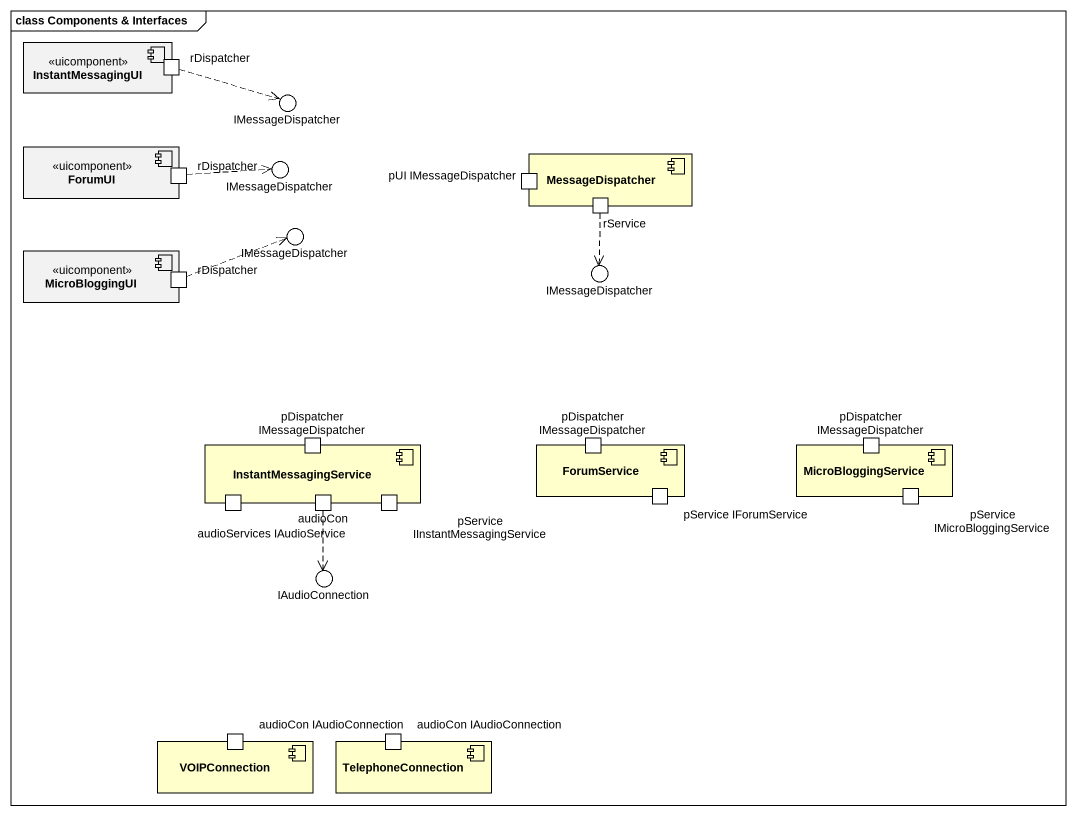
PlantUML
@startuml
mainframe class Components & Interfaces
component InstantMessagingUI <<uicomponent>> {
  port rDispatcher
}
() IMessageDispatcher
component ForumUI <<uicomponent>> {
  port "rDispatcher" as rDispatcher_2
}
() "IMessageDispatcher" as IMessageDispatcher_2
component MessageDispatcher #FFFFCC {
  port "pUI IMessageDispatcher" as pUI_IMessageDispatcher
  port rService
}
component MicroBloggingUI <<uicomponent>> {
  port "rDispatcher" as rDispatcher_3
}
() "IMessageDispatcher" as IMessageDispatcher_3
() "IMessageDispatcher" as IMessageDispatcher_4
component InstantMessagingService #FFFFCC {
  port "pDispatcher IMessageDispatcher" as pDispatcher
  port "audioServices IAudioService" as audioServices_IAudioService
  port audioCon
  port "pService IInstantMessagingService" as pService
}
component ForumService #FFFFCC {
  port "pDispatcher IMessageDispatcher" as pDispatcher_2
  port "pService IForumService" as pService_IForumService
}
component MicroBloggingService #FFFFCC {
  port "pDispatcher IMessageDispatcher" as pDispatcher_3
  port "pService IMicroBloggingService" as pService_2
}
() IAudioConnection
component VOIPConnection #FFFFCC {
  port "audioCon IAudioConnection" as audioCon_IAudioConnection
}
component TelephoneConnection #FFFFCC {
  port "audioCon IAudioConnection" as audioCon_IAudioConnection_2
}
rDispatcher .right.> IMessageDispatcher
rDispatcher_2 .right.> IMessageDispatcher_2
rService ..> IMessageDispatcher_4
rDispatcher_3 .right.> IMessageDispatcher_3
audioCon ..> IAudioConnection
@enduml
